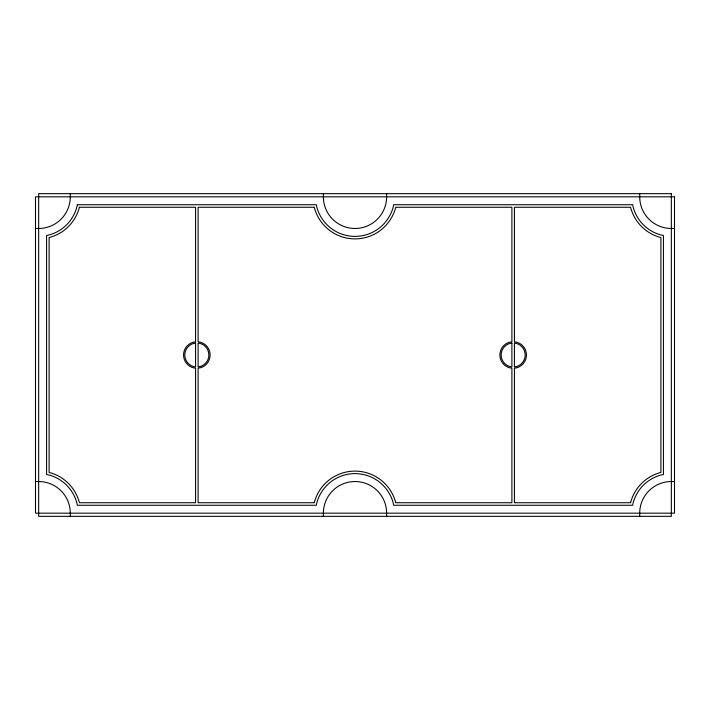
<?xml version="1.0" encoding="UTF-8"?>
<svg xmlns="http://www.w3.org/2000/svg" width="710" height="710" viewBox="0 0 710 710"><rect width="100%" height="100%" fill="white"/><g stroke="black" fill="none" stroke-linecap="round" stroke-linejoin="round"><path stroke-width="1.06" d="M35.5 228.469L38.66 228.469A31.63 31.63 0 0 0 70.299 196.83L70.299 193.67M674.5 228.469L671.341 228.469A31.63 31.63 0 0 1 639.701 196.83L639.701 193.67M35.5 481.531L38.66 481.531A31.63 31.63 0 0 1 70.299 513.17L70.299 516.33M674.5 481.531L671.341 481.531A31.63 31.63 0 0 0 639.701 513.17L639.701 516.33M386.63 193.67L386.63 196.83A31.63 31.63 0 0 1 355 228.469A31.63 31.63 0 0 1 323.37 196.83L323.37 193.67M386.63 516.33L386.63 513.17A31.63 31.63 0 0 0 355 481.531A31.63 31.63 0 0 0 323.37 513.17L323.37 516.33M77.319 204.737L76.857 207.063A39.538 39.538 0 0 1 48.901 235.028L46.576 235.489L46.576 474.511L48.901 474.972A39.538 39.538 0 0 1 76.857 502.937L77.319 505.263L316.34 505.263L316.802 502.937A39.538 39.538 0 0 1 393.198 502.937L393.659 505.263L632.681 505.263L633.142 502.937A39.538 39.538 0 0 1 661.099 474.972L663.424 474.511L663.424 235.489L661.099 235.028A39.538 39.538 0 0 1 633.142 207.063L632.681 204.737L393.659 204.737L393.198 207.063A39.538 39.538 0 0 1 316.802 207.063L316.34 204.737L77.319 204.737M79.396 207.267L79.298 207.719A42.076 42.076 0 0 1 49.549 237.468L49.105 237.557L49.105 472.443L49.549 472.532A42.076 42.076 0 0 1 79.298 502.281L79.396 502.733L195.57 502.733L195.57 368.117L193.395 367.833A13.286 13.286 0 0 1 193.395 342.167L195.57 341.883L195.57 207.267L79.396 207.267M314.361 502.281L314.273 502.733L198.099 502.733L198.099 368.117L200.273 367.833A13.286 13.286 0 0 0 200.273 342.167L198.099 341.883L198.099 207.267L314.273 207.267L314.361 207.719A42.076 42.076 0 0 0 395.639 207.719L395.727 207.267L511.901 207.267L511.901 341.883L509.727 342.167A13.286 13.286 0 0 0 509.727 367.833L511.901 368.117L511.901 502.733L395.727 502.733L395.639 502.281A42.076 42.076 0 0 0 314.361 502.281M630.702 502.281L630.604 502.733L514.43 502.733L514.43 368.117L516.605 367.833A13.286 13.286 0 0 0 516.605 342.167L514.43 341.883L514.43 207.267L630.604 207.267L630.702 207.719A42.076 42.076 0 0 0 660.451 237.468L660.895 237.557L660.895 472.443L660.451 472.532A42.076 42.076 0 0 0 630.702 502.281M195.57 343.143L193.724 343.392A12.017 12.017 0 0 0 193.724 366.608L195.57 366.857L195.57 343.143M199.945 366.608L198.099 366.857L198.099 343.143L199.945 343.392A12.017 12.017 0 0 1 199.945 366.608M511.901 343.143L510.055 343.392A12.017 12.017 0 0 0 510.055 366.608L511.901 366.857L511.901 343.143M516.276 366.608L514.43 366.857L514.43 343.143L516.276 343.392A12.017 12.017 0 0 1 516.276 366.608M671.341 193.67L38.66 193.67L38.66 516.33L671.341 516.33L671.341 193.67M674.5 196.83L35.5 196.83L35.5 513.17L674.5 513.17L674.5 196.83"/></g></svg>
